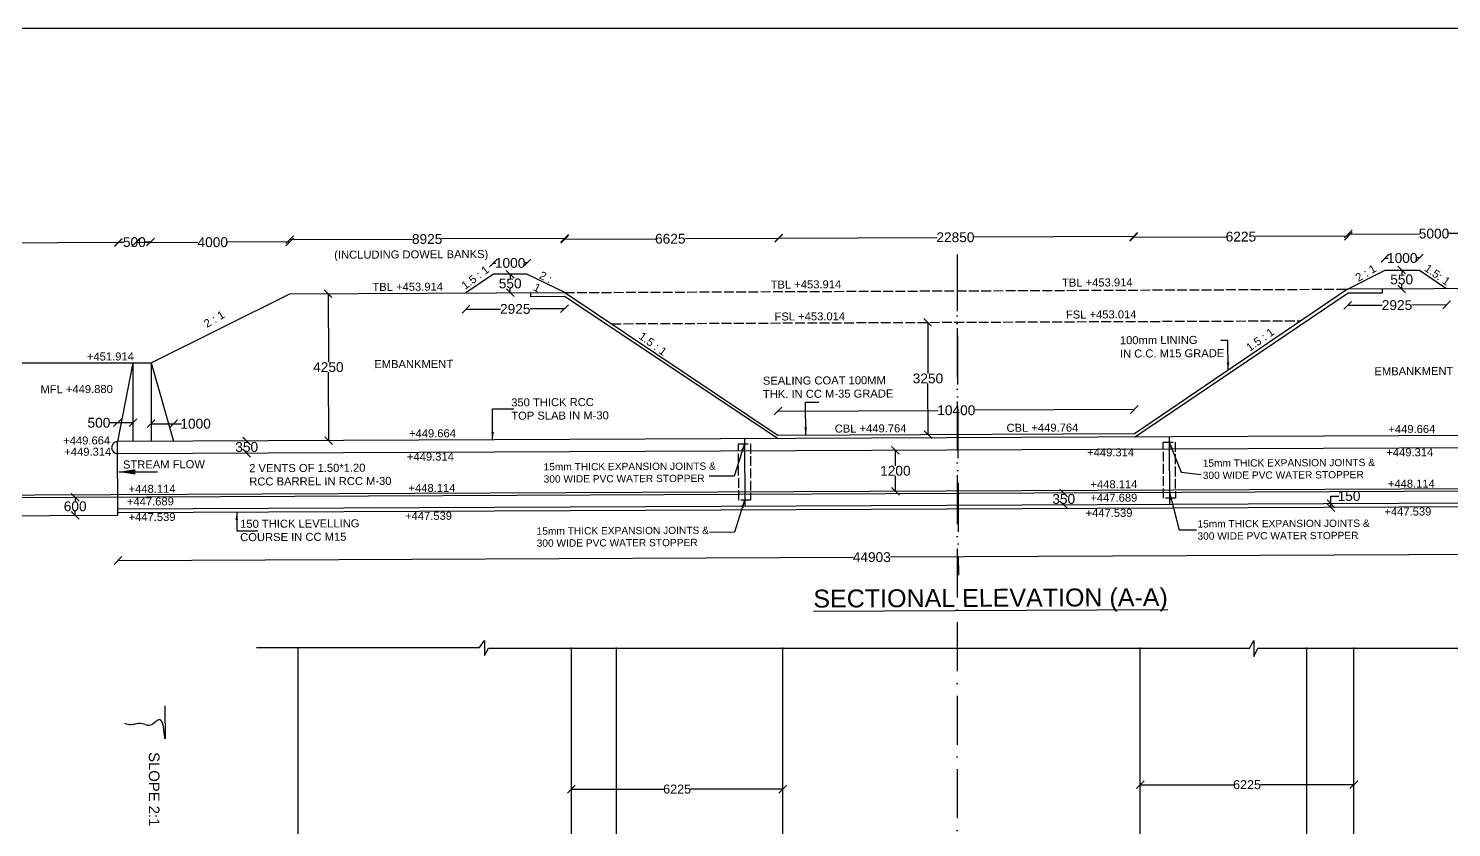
# Model space of a CAD drawing. Header units: millimetres. Extents: x 5124 to 6568637, y 2311 to 91879094.
# Drawn here: x 3712327 to 3729757, y 45946459 to 45956239 of the extents above; entities that cross this region are included whole.
import ezdxf

# ---------------------------------------------------------------- set-up
doc = ezdxf.new("R2010")
doc.units = ezdxf.units.MM
doc.header["$MEASUREMENT"] = 0
doc.linetypes.add('ACAD_ISO02W100', pattern=[15, 12, -3])
doc.linetypes.add('ACAD_ISO10W100', pattern=[18, 12, -3, 0, -3])
for name, color, linetype in [('DIMENSION', 7, 'Continuous'), ('DRAWING', 7, 'Continuous'), ('TEXT', 7, 'Continuous')]:
    doc.layers.add(name, color=color, linetype=linetype)
doc.styles.get("Standard").update_dxf_attribs({"font": 'arial.ttf', "height": 110})
doc.dimstyles.get("Standard").update_dxf_attribs({"dimtxt": 200, "dimasz": 110, "dimexe": 0.18, "dimexo": 0.0625, "dimgap": 0.09, "dimtad": 0, "dimtih": 1, "dimtoh": 1, "dimdec": 0, "dimzin": 0, "dimdsep": 46, "dimtxsty": 'Standard', "dimblk": 'OBLIQUE', "dimcen": 0.09, "dimse1": 1, "dimse2": 1, "dimadec": 0, "dimazin": 0, "dimtfac": 1, "dimtdec": 0, "dimtofl": 0, "dimtmove": 0, "dimatfit": 3, "dimfxl": 1, "dimtolj": 1, "dimtzin": 0, "dimarcsym": 0})

# ---------------------------------------------------------------- blocks, each defined once
blk = doc.blocks.new('_Oblique')
at = {"color": 0, "linetype": 'ByBlock', "lineweight": -2}
blk.add_line((-0.5, -0.5), (0.5, 0.5), dxfattribs=at)
blk = doc.blocks.new('*D82')
at = {"layer": 'Defpoints', "color": 0, "linetype": 'Continuous', "transparency": 16777216}
for p in [(3713426, 45953618), (3709231, 45953601), (3713433, 45952135)]:
    blk.add_point(p, dxfattribs=at)
at = {"layer": 'DIMENSION', "color": 0, "linetype": 'Continuous', "lineweight": -2, "transparency": 16777216}
for p, q in [((3713426, 45953618), (3711509, 45953609)), ((3709231, 45953599), (3711149, 45953608))]:
    blk.add_line(p, q, dxfattribs=at)
at = {"layer": 'DIMENSION', "color": 0, "linetype": 'Continuous', "lineweight": -2, "transparency": 16777216, "xscale": 95, "yscale": 95, "zscale": 95}
for p, rotation in [((3709231, 45953599), 180.2507638112558), ((3713426, 45953618), 0.2507638112557612)]:
    blk.add_blockref('_Oblique', p, dxfattribs=dict(at, rotation=rotation))
at = {"layer": 'DIMENSION', "color": 0, "linetype": 'Continuous', "transparency": 16777216, "insert": (3711329, 45953609), "char_height": 120, "attachment_point": 5}
blk.add_mtext('\\A1;9975', dxfattribs=at)
blk = doc.blocks.new('*D83')
at = {"layer": 'Defpoints', "color": 0, "linetype": 'Continuous', "transparency": 16777216}
for p in [(3713822, 45953625), (3713433, 45952135), (3713829, 45952148)]:
    blk.add_point(p, dxfattribs=at)
at = {"layer": 'DIMENSION', "color": 0, "linetype": 'Continuous', "lineweight": -2, "transparency": 16777216}
for p, q in [((3713426, 45953623), (3713492, 45953624)), ((3713822, 45953625), (3713757, 45953625))]:
    blk.add_line(p, q, dxfattribs=at)
at = {"layer": 'DIMENSION', "color": 0, "linetype": 'Continuous', "lineweight": -2, "transparency": 16777216, "xscale": 95, "yscale": 95, "zscale": 95}
for p, rotation in [((3713426, 45953623), 180.2507638112558), ((3713822, 45953625), 0.2507638112557612)]:
    blk.add_blockref('_Oblique', p, dxfattribs=dict(at, rotation=rotation))
at = {"layer": 'DIMENSION', "color": 0, "linetype": 'Continuous', "transparency": 16777216, "insert": (3713624, 45953624), "char_height": 120, "attachment_point": 5}
blk.add_mtext('\\A1;500', dxfattribs=at)
blk = doc.blocks.new('*D91')
at = {"layer": 'Defpoints', "color": 0, "linetype": 'Continuous', "transparency": 16777216}
for p in [(3713642, 45953624), (3715527, 45953627), (3715530, 45952992)]:
    blk.add_point(p, dxfattribs=at)
at = {"layer": 'DIMENSION', "color": 0, "linetype": 'Continuous', "lineweight": -2, "transparency": 16777216}
for p, q in [((3713642, 45953619), (3714403, 45953622)), ((3715527, 45953627), (3714766, 45953624))]:
    blk.add_line(p, q, dxfattribs=at)
at = {"layer": 'DIMENSION', "color": 0, "linetype": 'Continuous', "lineweight": -2, "transparency": 16777216, "xscale": 95, "yscale": 95, "zscale": 95}
for p, rotation in [((3713642, 45953619), 180.2507638112558), ((3715527, 45953627), 0.2507638112557612)]:
    blk.add_blockref('_Oblique', p, dxfattribs=dict(at, rotation=rotation))
at = {"layer": 'DIMENSION', "color": 0, "linetype": 'Continuous', "transparency": 16777216, "insert": (3714584, 45953623), "char_height": 120, "attachment_point": 5}
blk.add_mtext('\\A1;4000', dxfattribs=at)
blk = doc.blocks.new('*D92')
at = {"layer": 'Defpoints', "color": 0, "linetype": 'Continuous', "transparency": 16777216}
for p in [(3715527, 45953627), (3718893, 45953670), (3718896, 45953007)]:
    blk.add_point(p, dxfattribs=at)
at = {"layer": 'DIMENSION', "color": 0, "linetype": 'Continuous', "lineweight": -2, "transparency": 16777216}
for p, q in [((3715527, 45953655), (3717030, 45953662)), ((3718893, 45953670), (3717390, 45953663))]:
    blk.add_line(p, q, dxfattribs=at)
at = {"layer": 'DIMENSION', "color": 0, "linetype": 'Continuous', "lineweight": -2, "transparency": 16777216, "xscale": 95, "yscale": 95, "zscale": 95}
for p, rotation in [((3715527, 45953655), 180.2507638112558), ((3718893, 45953670), 0.2507638112557612)]:
    blk.add_blockref('_Oblique', p, dxfattribs=dict(at, rotation=rotation))
at = {"layer": 'DIMENSION', "color": 0, "linetype": 'Continuous', "transparency": 16777216, "insert": (3717210, 45953662), "char_height": 120, "attachment_point": 5}
blk.add_mtext('\\A1;8925', dxfattribs=at)
blk = doc.blocks.new('*D93')
at = {"layer": 'Defpoints', "color": 0, "linetype": 'Continuous', "transparency": 16777216}
for p in [(3718432, 45953370), (3718021, 45953230), (3718433, 45953232)]:
    blk.add_point(p, dxfattribs=at)
at = {"layer": 'DIMENSION', "color": 0, "linetype": 'Continuous', "lineweight": -2, "transparency": 16777216}
for p, q in [((3718021, 45953368), (3718053, 45953368)), ((3718432, 45953370), (3718400, 45953370))]:
    blk.add_line(p, q, dxfattribs=at)
at = {"layer": 'DIMENSION', "color": 0, "linetype": 'Continuous', "lineweight": -2, "transparency": 16777216, "xscale": 95, "yscale": 95, "zscale": 95}
for p, rotation in [((3718021, 45953368), 180.2507638112558), ((3718432, 45953370), 0.2507638112557612)]:
    blk.add_blockref('_Oblique', p, dxfattribs=dict(at, rotation=rotation))
at = {"layer": 'DIMENSION', "color": 0, "linetype": 'Continuous', "transparency": 16777216, "insert": (3718226, 45953369), "char_height": 120, "attachment_point": 5}
blk.add_mtext('\\A1;1000', dxfattribs=at)
blk = doc.blocks.new('*D94')
at = {"layer": 'Defpoints', "color": 0, "linetype": 'Continuous', "transparency": 16777216}
for p in [(3717685, 45953002), (3718891, 45952957), (3718892, 45952809)]:
    blk.add_point(p, dxfattribs=at)
at = {"layer": 'DIMENSION', "color": 0, "linetype": 'Continuous', "lineweight": -2, "transparency": 16777216}
for p, q in [((3717686, 45952804), (3718108, 45952805)), ((3718892, 45952809), (3718470, 45952807))]:
    blk.add_line(p, q, dxfattribs=at)
at = {"layer": 'DIMENSION', "color": 0, "linetype": 'Continuous', "lineweight": -2, "transparency": 16777216, "xscale": 95, "yscale": 95, "zscale": 95}
for p, rotation in [((3717686, 45952804), 180.2507638112558), ((3718892, 45952809), 0.2507638112557612)]:
    blk.add_blockref('_Oblique', p, dxfattribs=dict(at, rotation=rotation))
at = {"layer": 'DIMENSION', "color": 0, "linetype": 'Continuous', "transparency": 16777216, "insert": (3718289, 45952806), "char_height": 120, "attachment_point": 5}
blk.add_mtext('\\A1;2925', dxfattribs=at)
blk = doc.blocks.new('*D95')
at = {"layer": 'Defpoints', "color": 0, "linetype": 'Continuous', "transparency": 16777216}
for p in [(3718227, 45953231), (3718228, 45953004), (3718228, 45953004)]:
    blk.add_point(p, dxfattribs=at)
at = {"layer": 'DIMENSION', "color": 0, "linetype": 'Continuous', "lineweight": -2, "transparency": 16777216}
for p, q in [((3718227, 45953231), (3718227, 45953179)), ((3718228, 45953004), (3718228, 45953056))]:
    blk.add_line(p, q, dxfattribs=at)
at = {"layer": 'DIMENSION', "color": 0, "linetype": 'Continuous', "lineweight": -2, "transparency": 16777216, "xscale": 95, "yscale": 95, "zscale": 95}
for p, rotation in [((3718227, 45953231), 90.25076378503837), ((3718228, 45953004), 270.2507637850384)]:
    blk.add_blockref('_Oblique', p, dxfattribs=dict(at, rotation=rotation))
at = {"layer": 'DIMENSION', "color": 0, "linetype": 'Continuous', "transparency": 16777216, "insert": (3718227, 45953118), "char_height": 120, "attachment_point": 5}
blk.add_mtext('\\A1;550', dxfattribs=at)
blk = doc.blocks.new('*D96')
at = {"layer": 'Defpoints', "color": 0, "linetype": 'Continuous', "transparency": 16777216}
for p in [(3716016, 45952994), (3716004, 45951195), (3716023, 45951195)]:
    blk.add_point(p, dxfattribs=at)
at = {"layer": 'DIMENSION', "color": 0, "linetype": 'Continuous', "lineweight": -2, "transparency": 16777216}
for p, q in [((3715996, 45952994), (3716000, 45952156)), ((3716004, 45951195), (3716001, 45952033))]:
    blk.add_line(p, q, dxfattribs=at)
at = {"layer": 'DIMENSION', "color": 0, "linetype": 'Continuous', "lineweight": -2, "transparency": 16777216, "xscale": 95, "yscale": 95, "zscale": 95}
for p, rotation in [((3715996, 45952994), 90.25076378503837), ((3716004, 45951195), 270.2507637850384)]:
    blk.add_blockref('_Oblique', p, dxfattribs=dict(at, rotation=rotation))
at = {"layer": 'DIMENSION', "color": 0, "linetype": 'Continuous', "transparency": 16777216, "insert": (3716000, 45952094), "char_height": 120, "attachment_point": 5}
blk.add_mtext('\\A1;4250', dxfattribs=at)
blk = doc.blocks.new('*D84')
at = {"layer": 'Defpoints', "color": 0, "linetype": 'Continuous', "transparency": 16777216}
for p in [(3715000, 45951190), (3715000, 45951190), (3715000, 45951041)]:
    blk.add_point(p, dxfattribs=at)
at = {"layer": 'DIMENSION', "color": 0, "linetype": 'Continuous', "lineweight": -2, "transparency": 16777216}
for p, q in [((3715000, 45951190), (3715000, 45951177)), ((3715000, 45951041), (3715000, 45951054))]:
    blk.add_line(p, q, dxfattribs=at)
at = {"layer": 'DIMENSION', "color": 0, "linetype": 'Continuous', "lineweight": -2, "transparency": 16777216, "xscale": 95, "yscale": 95, "zscale": 95}
for p, rotation in [((3715000, 45951190), 90.25076378503837), ((3715000, 45951041), 270.2507637850384)]:
    blk.add_blockref('_Oblique', p, dxfattribs=dict(at, rotation=rotation))
at = {"layer": 'DIMENSION', "color": 0, "linetype": 'Continuous', "transparency": 16777216, "insert": (3715000, 45951116), "char_height": 120, "attachment_point": 5}
blk.add_mtext('\\A1;350', dxfattribs=at)
blk = doc.blocks.new('*D97')
at = {"layer": 'Defpoints', "color": 0, "linetype": 'Continuous', "transparency": 16777216}
for p in [(3712899, 45950500), (3712899, 45950500), (3712899, 45950281)]:
    blk.add_point(p, dxfattribs=at)
at = {"layer": 'DIMENSION', "color": 0, "linetype": 'Continuous', "lineweight": -2, "transparency": 16777216}
for p, q in [((3712899, 45950500), (3712899, 45950452)), ((3712899, 45950281), (3712899, 45950329))]:
    blk.add_line(p, q, dxfattribs=at)
at = {"layer": 'DIMENSION', "color": 0, "linetype": 'Continuous', "lineweight": -2, "transparency": 16777216, "xscale": 95, "yscale": 95, "zscale": 95}
for p, rotation in [((3712899, 45950500), 90.25076378503837), ((3712899, 45950281), 270.2507637850384)]:
    blk.add_blockref('_Oblique', p, dxfattribs=dict(at, rotation=rotation))
at = {"layer": 'DIMENSION', "color": 0, "linetype": 'Continuous', "transparency": 16777216, "insert": (3712899, 45950390), "char_height": 120, "attachment_point": 5}
blk.add_mtext('\\A1;600', dxfattribs=at)
blk = doc.blocks.new('*D85')
at = {"layer": 'Defpoints', "color": 0, "linetype": 'Continuous', "transparency": 16777216}
for p in [(3718893, 45953670), (3721517, 45953670), (3721517, 45953665)]:
    blk.add_point(p, dxfattribs=at)
at = {"layer": 'DIMENSION', "color": 0, "linetype": 'Continuous', "lineweight": -2, "transparency": 16777216}
for p, q in [((3718893, 45953659), (3720008, 45953664)), ((3721517, 45953670), (3720368, 45953665))]:
    blk.add_line(p, q, dxfattribs=at)
at = {"layer": 'DIMENSION', "color": 0, "linetype": 'Continuous', "lineweight": -2, "transparency": 16777216, "xscale": 95, "yscale": 95, "zscale": 95}
for p, rotation in [((3718893, 45953659), 180.2507638112558), ((3721517, 45953670), 0.2507638112557612)]:
    blk.add_blockref('_Oblique', p, dxfattribs=dict(at, rotation=rotation))
at = {"layer": 'DIMENSION', "color": 0, "linetype": 'Continuous', "transparency": 16777216, "insert": (3720188, 45953665), "char_height": 120, "attachment_point": 5}
blk.add_mtext('\\A1;6625', dxfattribs=at)
blk = doc.blocks.new('*D86')
at = {"layer": 'Defpoints', "color": 0, "linetype": 'Continuous', "transparency": 16777216}
for p in [(3721517, 45953685), (3725862, 45953693), (3725862, 45953690)]:
    blk.add_point(p, dxfattribs=at)
at = {"layer": 'DIMENSION', "color": 0, "linetype": 'Continuous', "lineweight": -2, "transparency": 16777216}
for p, q in [((3721517, 45953674), (3723453, 45953682)), ((3725862, 45953693), (3723906, 45953684))]:
    blk.add_line(p, q, dxfattribs=at)
at = {"layer": 'DIMENSION', "color": 0, "linetype": 'Continuous', "lineweight": -2, "transparency": 16777216, "xscale": 95, "yscale": 95, "zscale": 95}
for p, rotation in [((3721517, 45953674), 180.2507638112558), ((3725862, 45953693), 0.2507638112557612)]:
    blk.add_blockref('_Oblique', p, dxfattribs=dict(at, rotation=rotation))
at = {"layer": 'DIMENSION', "color": 0, "linetype": 'Continuous', "transparency": 16777216, "insert": (3723680, 45953683), "char_height": 120, "attachment_point": 5}
blk.add_mtext('\\A1;22850', dxfattribs=at)
blk = doc.blocks.new('*D99')
at = {"layer": 'Defpoints', "color": 0, "linetype": 'Continuous', "transparency": 16777216}
for p in [(3723271, 45952642), (3723277, 45951267), (3723347, 45951267)]:
    blk.add_point(p, dxfattribs=at)
at = {"layer": 'DIMENSION', "color": 0, "linetype": 'Continuous', "lineweight": -2, "transparency": 16777216}
for p, q in [((3723341, 45952642), (3723344, 45952016)), ((3723347, 45951267), (3723344, 45951893))]:
    blk.add_line(p, q, dxfattribs=at)
at = {"layer": 'DIMENSION', "color": 0, "linetype": 'Continuous', "lineweight": -2, "transparency": 16777216, "xscale": 95, "yscale": 95, "zscale": 95}
for p, rotation in [((3723341, 45952642), 90.25076378503837), ((3723347, 45951267), 270.2507637850384)]:
    blk.add_blockref('_Oblique', p, dxfattribs=dict(at, rotation=rotation))
at = {"layer": 'DIMENSION', "color": 0, "linetype": 'Continuous', "transparency": 16777216, "insert": (3723344, 45951955), "char_height": 120, "attachment_point": 5}
blk.add_mtext('\\A1;3250', dxfattribs=at)
blk = doc.blocks.new('*D100')
at = {"layer": 'Defpoints', "color": 0, "linetype": 'Continuous', "transparency": 16777216}
for p in [(3725873, 45951576), (3721509, 45951259), (3725875, 45951278)]:
    blk.add_point(p, dxfattribs=at)
at = {"layer": 'DIMENSION', "color": 0, "linetype": 'Continuous', "lineweight": -2, "transparency": 16777216}
for p, q in [((3721508, 45951557), (3723471, 45951565)), ((3725873, 45951576), (3723911, 45951567))]:
    blk.add_line(p, q, dxfattribs=at)
at = {"layer": 'DIMENSION', "color": 0, "linetype": 'Continuous', "lineweight": -2, "transparency": 16777216, "xscale": 95, "yscale": 95, "zscale": 95}
for p, rotation in [((3721508, 45951557), 180.2507638112558), ((3725873, 45951576), 0.2507638112557612)]:
    blk.add_blockref('_Oblique', p, dxfattribs=dict(at, rotation=rotation))
at = {"layer": 'DIMENSION', "color": 0, "linetype": 'Continuous', "transparency": 16777216, "insert": (3723691, 45951566), "char_height": 120, "attachment_point": 5}
blk.add_mtext('\\A1;10400', dxfattribs=at)
blk = doc.blocks.new('*D101')
at = {"layer": 'Defpoints', "color": 0, "linetype": 'Continuous', "transparency": 16777216}
for p in [(3722944, 45951076), (3722946, 45950574), (3722946, 45950574)]:
    blk.add_point(p, dxfattribs=at)
at = {"layer": 'DIMENSION', "color": 0, "linetype": 'Continuous', "lineweight": -2, "transparency": 16777216}
for p, q in [((3722944, 45951076), (3722944, 45950886)), ((3722946, 45950574), (3722945, 45950764))]:
    blk.add_line(p, q, dxfattribs=at)
at = {"layer": 'DIMENSION', "color": 0, "linetype": 'Continuous', "lineweight": -2, "transparency": 16777216, "xscale": 95, "yscale": 95, "zscale": 95}
for p, rotation in [((3722944, 45951076), 90.25076378503837), ((3722946, 45950574), 270.2507637850384)]:
    blk.add_blockref('_Oblique', p, dxfattribs=dict(at, rotation=rotation))
at = {"layer": 'DIMENSION', "color": 0, "linetype": 'Continuous', "transparency": 16777216, "insert": (3722945, 45950825), "char_height": 120, "attachment_point": 5}
blk.add_mtext('\\A1;1200', dxfattribs=at)
blk = doc.blocks.new('*D102')
at = {"layer": 'Defpoints', "color": 0, "linetype": 'Continuous', "transparency": 16777216}
for p in [(3725007, 45950553), (3725007, 45950553), (3725008, 45950406)]:
    blk.add_point(p, dxfattribs=at)
at = {"layer": 'DIMENSION', "color": 0, "linetype": 'Continuous', "lineweight": -2, "transparency": 16777216}
for p, q in [((3725007, 45950553), (3725007, 45950541)), ((3725008, 45950406), (3725008, 45950418))]:
    blk.add_line(p, q, dxfattribs=at)
at = {"layer": 'DIMENSION', "color": 0, "linetype": 'Continuous', "lineweight": -2, "transparency": 16777216, "xscale": 95, "yscale": 95, "zscale": 95}
for p, rotation in [((3725007, 45950553), 90.25076378503837), ((3725008, 45950406), 270.2507637850384)]:
    blk.add_blockref('_Oblique', p, dxfattribs=dict(at, rotation=rotation))
at = {"layer": 'DIMENSION', "color": 0, "linetype": 'Continuous', "transparency": 16777216, "insert": (3725007, 45950480), "char_height": 120, "attachment_point": 5}
blk.add_mtext('\\A1;350', dxfattribs=at)
blk = doc.blocks.new('*D103')
at = {"layer": 'Defpoints', "color": 0, "linetype": 'Continuous', "transparency": 16777216}
for p in [(3731885, 45950331), (3713421, 45950284), (3731888, 45949808)]:
    blk.add_point(p, dxfattribs=at)
at = {"layer": 'DIMENSION', "color": 0, "linetype": 'Continuous', "lineweight": -2, "transparency": 16777216}
for p, q in [((3731888, 45949808), (3722884, 45949769)), ((3713424, 45949727), (3722427, 45949767))]:
    blk.add_line(p, q, dxfattribs=at)
at = {"layer": 'DIMENSION', "color": 0, "linetype": 'Continuous', "lineweight": -2, "transparency": 16777216, "xscale": 95, "yscale": 95, "zscale": 95}
for p, rotation in [((3713424, 45949727), 180.2507638112558), ((3731888, 45949808), 0.2507638112557612)]:
    blk.add_blockref('_Oblique', p, dxfattribs=dict(at, rotation=rotation))
at = {"layer": 'DIMENSION', "color": 0, "linetype": 'Continuous', "transparency": 16777216, "insert": (3722656, 45949768), "char_height": 120, "attachment_point": 5}
blk.add_mtext('\\A1;44903', dxfattribs=at)
blk = doc.blocks.new('*D87')
at = {"layer": 'Defpoints', "color": 0, "linetype": 'Continuous', "transparency": 16777216}
for p in [(3725862, 45953690), (3728491, 45953697), (3728491, 45953697)]:
    blk.add_point(p, dxfattribs=at)
at = {"layer": 'DIMENSION', "color": 0, "linetype": 'Continuous', "lineweight": -2, "transparency": 16777216}
for p, q in [((3725862, 45953685), (3726997, 45953690)), ((3728491, 45953697), (3727357, 45953692))]:
    blk.add_line(p, q, dxfattribs=at)
at = {"layer": 'DIMENSION', "color": 0, "linetype": 'Continuous', "lineweight": -2, "transparency": 16777216, "xscale": 95, "yscale": 95, "zscale": 95}
for p, rotation in [((3725862, 45953685), 180.2507638112558), ((3728491, 45953697), 0.2507638112557612)]:
    blk.add_blockref('_Oblique', p, dxfattribs=dict(at, rotation=rotation))
at = {"layer": 'DIMENSION', "color": 0, "linetype": 'Continuous', "transparency": 16777216, "insert": (3727177, 45953691), "char_height": 120, "attachment_point": 5}
blk.add_mtext('\\A1;6225', dxfattribs=at)
blk = doc.blocks.new('*D104')
at = {"layer": 'Defpoints', "color": 0, "linetype": 'Continuous', "transparency": 16777216}
for p in [(3728943, 45953281), (3729363, 45953430), (3729363, 45953283)]:
    blk.add_point(p, dxfattribs=at)
at = {"layer": 'DIMENSION', "color": 0, "linetype": 'Continuous', "lineweight": -2, "transparency": 16777216}
for p, q in [((3728943, 45953428), (3728979, 45953428)), ((3729363, 45953430), (3729326, 45953430))]:
    blk.add_line(p, q, dxfattribs=at)
at = {"layer": 'DIMENSION', "color": 0, "linetype": 'Continuous', "lineweight": -2, "transparency": 16777216, "xscale": 95, "yscale": 95, "zscale": 95}
for p, rotation in [((3728943, 45953428), 180.2507638112558), ((3729363, 45953430), 0.2507638112557612)]:
    blk.add_blockref('_Oblique', p, dxfattribs=dict(at, rotation=rotation))
at = {"layer": 'DIMENSION', "color": 0, "linetype": 'Continuous', "transparency": 16777216, "insert": (3729153, 45953429), "char_height": 120, "attachment_point": 5}
blk.add_mtext('\\A1;1000', dxfattribs=at)
blk = doc.blocks.new('*D105')
at = {"layer": 'Defpoints', "color": 0, "linetype": 'Continuous', "transparency": 16777216}
for p in [(3728482, 45953049), (3729695, 45953055), (3729696, 45952856)]:
    blk.add_point(p, dxfattribs=at)
at = {"layer": 'DIMENSION', "color": 0, "linetype": 'Continuous', "lineweight": -2, "transparency": 16777216}
for p, q in [((3728483, 45952851), (3728908, 45952852)), ((3729696, 45952856), (3729270, 45952854))]:
    blk.add_line(p, q, dxfattribs=at)
at = {"layer": 'DIMENSION', "color": 0, "linetype": 'Continuous', "lineweight": -2, "transparency": 16777216, "xscale": 95, "yscale": 95, "zscale": 95}
for p, rotation in [((3728483, 45952851), 180.2507638112558), ((3729696, 45952856), 0.2507638112557612)]:
    blk.add_blockref('_Oblique', p, dxfattribs=dict(at, rotation=rotation))
at = {"layer": 'DIMENSION', "color": 0, "linetype": 'Continuous', "transparency": 16777216, "insert": (3729089, 45952853), "char_height": 120, "attachment_point": 5}
blk.add_mtext('\\A1;2925', dxfattribs=at)
blk = doc.blocks.new('*D106')
at = {"layer": 'Defpoints', "color": 0, "linetype": 'Continuous', "transparency": 16777216}
for p in [(3729146, 45953282), (3729147, 45953052), (3729147, 45953052)]:
    blk.add_point(p, dxfattribs=at)
at = {"layer": 'DIMENSION', "color": 0, "linetype": 'Continuous', "lineweight": -2, "transparency": 16777216}
for p, q in [((3729146, 45953282), (3729146, 45953228)), ((3729147, 45953052), (3729146, 45953106))]:
    blk.add_line(p, q, dxfattribs=at)
at = {"layer": 'DIMENSION', "color": 0, "linetype": 'Continuous', "lineweight": -2, "transparency": 16777216, "xscale": 95, "yscale": 95, "zscale": 95}
for p, rotation in [((3729146, 45953282), 90.25076378503837), ((3729147, 45953052), 270.2507637850384)]:
    blk.add_blockref('_Oblique', p, dxfattribs=dict(at, rotation=rotation))
at = {"layer": 'DIMENSION', "color": 0, "linetype": 'Continuous', "transparency": 16777216, "insert": (3729146, 45953167), "char_height": 120, "attachment_point": 5}
blk.add_mtext('\\A1;550', dxfattribs=at)
blk = doc.blocks.new('*D119')
at = {"layer": 'Defpoints', "color": 0, "linetype": 'Continuous', "transparency": 16777216}
for p in [(3728491, 45953697), (3730594, 45953732), (3730597, 45953059)]:
    blk.add_point(p, dxfattribs=at)
at = {"layer": 'DIMENSION', "color": 0, "linetype": 'Continuous', "lineweight": -2, "transparency": 16777216}
for p, q in [((3728491, 45953723), (3729363, 45953727)), ((3730594, 45953732), (3729721, 45953729))]:
    blk.add_line(p, q, dxfattribs=at)
at = {"layer": 'DIMENSION', "color": 0, "linetype": 'Continuous', "lineweight": -2, "transparency": 16777216, "xscale": 95, "yscale": 95, "zscale": 95}
for p, rotation in [((3728491, 45953723), 180.2507638112558), ((3730594, 45953732), 0.2507638112557612)]:
    blk.add_blockref('_Oblique', p, dxfattribs=dict(at, rotation=rotation))
at = {"layer": 'DIMENSION', "color": 0, "linetype": 'Continuous', "transparency": 16777216, "insert": (3729542, 45953728), "char_height": 120, "attachment_point": 5}
blk.add_mtext('\\A1;5000', dxfattribs=at)
blk = doc.blocks.new('*D122')
at = {"layer": 'Defpoints', "color": 0, "linetype": 'Continuous', "transparency": 16777216}
for p in [(3713417, 45951413), (3713417, 45951182), (3713606, 45951185)]:
    blk.add_point(p, dxfattribs=at)
at = {"layer": 'DIMENSION', "color": 0, "linetype": 'Continuous', "lineweight": -2, "transparency": 16777216}
for p, q in [((3713417, 45951413), (3713322, 45951413)), ((3713606, 45951413), (3713417, 45951413))]:
    blk.add_line(p, q, dxfattribs=at)
at = {"layer": 'DIMENSION', "color": 0, "linetype": 'Continuous', "lineweight": -2, "transparency": 16777216, "xscale": 95, "yscale": 95, "zscale": 95, "rotation": 180}
blk.add_blockref('_Oblique', (3713417, 45951413), dxfattribs=at)
at = {"layer": 'DIMENSION', "color": 0, "linetype": 'Continuous', "lineweight": -2, "transparency": 16777216, "xscale": 95, "yscale": 95, "zscale": 95}
blk.add_blockref('_Oblique', (3713606, 45951413), dxfattribs=at)
at = {"layer": 'DIMENSION', "color": 0, "linetype": 'Continuous', "transparency": 16777216, "insert": (3713190, 45951413), "char_height": 120, "attachment_point": 5}
blk.add_mtext('\\A1;500', dxfattribs=at)
blk = doc.blocks.new('*D123')
at = {"layer": 'Defpoints', "color": 0, "linetype": 'Continuous', "transparency": 16777216}
for p in [(3714105, 45951401), (3713829, 45951185), (3714105, 45951186)]:
    blk.add_point(p, dxfattribs=at)
at = {"layer": 'DIMENSION', "color": 0, "linetype": 'Continuous', "lineweight": -2, "transparency": 16777216}
for p, q in [((3713829, 45951401), (3714105, 45951401)), ((3714105, 45951401), (3714200, 45951401))]:
    blk.add_line(p, q, dxfattribs=at)
at = {"layer": 'DIMENSION', "color": 0, "linetype": 'Continuous', "lineweight": -2, "transparency": 16777216, "xscale": 95, "yscale": 95, "zscale": 95, "rotation": 180}
blk.add_blockref('_Oblique', (3713829, 45951401), dxfattribs=at)
at = {"layer": 'DIMENSION', "color": 0, "linetype": 'Continuous', "lineweight": -2, "transparency": 16777216, "xscale": 95, "yscale": 95, "zscale": 95}
blk.add_blockref('_Oblique', (3714105, 45951401), dxfattribs=at)
at = {"layer": 'DIMENSION', "color": 0, "linetype": 'Continuous', "transparency": 16777216, "insert": (3714374, 45951401), "char_height": 120, "attachment_point": 5}
blk.add_mtext('\\A1;1000', dxfattribs=at)
blk = doc.blocks.new('*D124')
at = {"layer": 'Defpoints', "color": 0, "linetype": 'Continuous', "transparency": 16777216}
for p in [(3728280, 45950421), (3728315, 45950421), (3728315, 45950375)]:
    blk.add_point(p, dxfattribs=at)
at = {"layer": 'DIMENSION', "color": 0, "linetype": 'Continuous', "lineweight": -2, "transparency": 16777216}
for p, q in [((3728280, 45950421), (3728280, 45950516)), ((3728280, 45950516), (3728375, 45950516)), ((3728280, 45950375), (3728280, 45950421))]:
    blk.add_line(p, q, dxfattribs=at)
at = {"layer": 'DIMENSION', "color": 0, "linetype": 'Continuous', "lineweight": -2, "transparency": 16777216, "xscale": 95, "yscale": 95, "zscale": 95}
for p, rotation in [((3728280, 45950421), 90), ((3728280, 45950375), 270)]:
    blk.add_blockref('_Oblique', p, dxfattribs=dict(at, rotation=rotation))
at = {"layer": 'DIMENSION', "color": 0, "linetype": 'Continuous', "transparency": 16777216, "insert": (3728501, 45950516), "char_height": 120, "attachment_point": 5}
blk.add_mtext('\\A1;150', dxfattribs=at)
blk = doc.blocks.new('*D207')
at = {"layer": 'Defpoints', "color": 0, "linetype": 'Continuous', "transparency": 16777216}
for p in [(3718977, 45946922), (3721567, 45946929), (3721567, 45946922)]:
    blk.add_point(p, dxfattribs=at)
at = {"layer": 'DIMENSION', "color": 0, "linetype": 'Continuous', "lineweight": -2, "transparency": 16777216}
for p, q in [((3718977, 45946929), (3720107, 45946929)), ((3721567, 45946929), (3720437, 45946929))]:
    blk.add_line(p, q, dxfattribs=at)
at = {"layer": 'DIMENSION', "color": 0, "linetype": 'Continuous', "lineweight": -2, "transparency": 16777216, "xscale": 95, "yscale": 95, "zscale": 95, "rotation": 180}
blk.add_blockref('_Oblique', (3718977, 45946929), dxfattribs=at)
at = {"layer": 'DIMENSION', "color": 0, "linetype": 'Continuous', "lineweight": -2, "transparency": 16777216, "xscale": 95, "yscale": 95, "zscale": 95}
blk.add_blockref('_Oblique', (3721567, 45946929), dxfattribs=at)
at = {"layer": 'DIMENSION', "color": 0, "linetype": 'Continuous', "transparency": 16777216, "insert": (3720272, 45946929), "char_height": 110, "attachment_point": 5}
blk.add_mtext('\\A1;6225', dxfattribs=at)
blk = doc.blocks.new('*D210')
at = {"layer": 'Defpoints', "color": 0, "linetype": 'Continuous', "transparency": 16777216}
for p in [(3725944, 45946983), (3728560, 45946983), (3728560, 45946983)]:
    blk.add_point(p, dxfattribs=at)
at = {"layer": 'DIMENSION', "color": 0, "linetype": 'Continuous', "lineweight": -2, "transparency": 16777216}
for p, q in [((3725944, 45946983), (3727087, 45946983)), ((3728560, 45946983), (3727417, 45946983))]:
    blk.add_line(p, q, dxfattribs=at)
at = {"layer": 'DIMENSION', "color": 0, "linetype": 'Continuous', "lineweight": -2, "transparency": 16777216, "xscale": 95, "yscale": 95, "zscale": 95, "rotation": 180}
blk.add_blockref('_Oblique', (3725944, 45946983), dxfattribs=at)
at = {"layer": 'DIMENSION', "color": 0, "linetype": 'Continuous', "lineweight": -2, "transparency": 16777216, "xscale": 95, "yscale": 95, "zscale": 95}
blk.add_blockref('_Oblique', (3728560, 45946983), dxfattribs=at)
at = {"layer": 'DIMENSION', "color": 0, "linetype": 'Continuous', "transparency": 16777216, "insert": (3727252, 45946983), "char_height": 110, "attachment_point": 5}
blk.add_mtext('\\A1;6225', dxfattribs=at)

msp = doc.modelspace()

# ---------------------------------------------------------------- linework, layer by layer
at = {"layer": 'DIMENSION', "linetype": 'Continuous'}
for points in [[(3715118.1, 45948662.2), (3717852.4, 45948662.2), (3717912.3, 45948748.8), (3717912.3, 45948564.2), (3717962.3, 45948652.4), (3727281.6, 45948652.4), (3727334.9, 45948749.6), (3727334.9, 45948554), (3727383.6, 45948652.3), (3731926.5, 45948652.3)], [(3715631.4, 45941069.6), (3715631.4, 45948661.5)], [(3718977.5, 45941069.6), (3718977.5, 45948661.5)], [(3719530.9, 45941069.6), (3719530.9, 45948661.5)], [(3721567.4, 45941069.6), (3721567.4, 45948661.5)], [(3725943.6, 45941069.6), (3725943.6, 45948661.5)], [(3727982.8, 45941069.6), (3727982.8, 45948661.5)], [(3728560.1, 45941069.6), (3728560.1, 45948661.5)]]:
    msp.add_lwpolyline(points, dxfattribs=at)
at = {"layer": 'DRAWING', "linetype": 'Continuous'}
msp.add_lwpolyline([(3749514, 45956239.3), (3702628.7, 45956239.3), (3702628.7, 45930924.2), (3749514, 45930924.2)], close=True, dxfattribs=at)
at = {"layer": 'DRAWING', "linetype": 'ACAD_ISO10W100', "ltscale": 50}
for points in [[(3723701.7, 45953473.2), (3723701.7, 45939954.4)], [(3723700.2, 45953380.2), (3723716.9, 45949549.2)]]:
    msp.add_lwpolyline(points, dxfattribs=at)
at = {"layer": 'DRAWING', "linetype": 'Continuous'}
for points in [[(3728481.8, 45953049.5), (3728943.4, 45953281), (3729348, 45953282.8), (3729363.1, 45953282.8), (3729694.8, 45953054.8)], [(3718896.2, 45953007.1), (3718432.6, 45953231.9), (3718021.3, 45953230.1), (3717685.4, 45953001.8)], [(3713828.5, 45952148.1), (3715529.5, 45952992.4), (3718896.2, 45953007.1), (3721509.4, 45951259.2)], [(3721509.6, 45951218.6), (3718891, 45952957.2), (3718479.3, 45952955.4), (3718479.1, 45953005.3)], [(3731238.5, 45952722.9), (3730596.7, 45953058.7), (3728481.8, 45953049.5), (3725874.6, 45951278.3)], [(3725874.8, 45951237.7), (3728491.8, 45953001.8), (3728912.9, 45953003.7), (3728912.7, 45953051.4)], [(3707138.7, 45952148.1), (3713828.5, 45952148.1)], [(3713605.8, 45952148.1), (3713417.4, 45951182.4)], [(3713605.8, 45952148.1), (3713605.8, 45951208.8)], [(3713828.5, 45952148.1), (3714105.3, 45951186.2)], [(3713828.5, 45952148.1), (3713828.5, 45951208.8)], [(3731881.2, 45951264), (3713417.4, 45951183.2)], [(3713421.3, 45950283), (3713417.4, 45951182.4)], [(3713605.8, 45951208.8), (3713605.9, 45951185)], [(3713828.5, 45951208.8), (3713828.6, 45951185)], [(3721095.6, 45951216.8), (3721099.2, 45950389.3)], [(3725874.6, 45951278.3), (3721509.4, 45951259.2)], [(3726298.2, 45951239.6), (3726301.9, 45950412.1)], [(3731881.9, 45951114.8), (3713418, 45951033.9)], [(3734713.4, 45950625.8), (3703109.8, 45950487.5)], [(3731883.3, 45950582.7), (3709245.1, 45950483.6)], [(3731884.9, 45950436.5), (3713421, 45950355.7)], [(3731885.1, 45950391.1), (3713421.2, 45950310.3)], [(3709246.1, 45950263), (3713421.3, 45950284)]]:
    msp.add_lwpolyline(points, dxfattribs=at)
at = {"layer": 'DRAWING', "linetype": 'ACAD_ISO02W100', "ltscale": 10}
for points in [[(3718896.2, 45953007.1), (3728481.2, 45953049)], [(3719466.9, 45952625.4), (3727911.9, 45952662.3)]]:
    msp.add_lwpolyline(points, dxfattribs=at)
for points in [[(3726226.3, 45951176.5), (3726371.2, 45951177.1), (3726374.2, 45950489.9), (3726229.3, 45950489.3)], [(3721023.7, 45951153.7), (3721168.5, 45951154.3), (3721171.5, 45950467.2), (3721026.7, 45950466.5)]]:
    msp.add_lwpolyline(points, close=True, dxfattribs=at)
at = {"layer": 'DRAWING', "linetype": 'Continuous'}
msp.add_arc((3713419.9, 45951108.6), 74.7, 91.94159, 268.55994, dxfattribs=at)
msp.add_spline([(3713995.6, 45947949.9), (3713995.6, 45947563.1), (3713932.7, 45947781.6), (3713804.5, 45947706.3), (3713721.5, 45947728.9), (3713620.9, 45947721.3), (3713588.2, 45947716.3), (3713507.8, 45947731.4)], degree=3, dxfattribs=at)

# ---------------------------------------------------------------- texts
at = {"layer": 'TEXT', "linetype": 'Continuous'}
msp.add_text('STREAM FLOW', height=98.037, rotation=0.25076, dxfattribs=at).set_placement((3713484.7, 45950853.2))
at = {"layer": 'TEXT'}
for s, height, rotation, p in [('%%USECTIONAL ELEVATION (A-A)', 219.326, 0.25076, (3721941, 45949151.2)), ('SLOPE 2:1', 130, 270, (3713801.9, 45947381.7))]:
    msp.add_text(s, height=height, rotation=rotation, dxfattribs=at).set_placement(p)
at = {"layer": 'TEXT', "linetype": 'Continuous', "attachment_point": 1}
for s, insert, char_height, width, rotation in [('(INCLUDING DOWEL BANKS)', (3716071.1, 45953519.3), 98.037, 2314.973, 0.25076), ('1.5 : 1', (3717616.1, 45953116.5), 98.04, 569.807, 36.79185), ('2 : 1', (3718616.9, 45953273.2), 98.04, 242.327, 333.69087), ('2 : 1', (3728566.5, 45953221.5), 98.04, 569.807, 30.47783), ('1.5: 1', (3729470.3, 45953362.5), 98.04, 578.764, 325.38517), ('TBL +453.914', (3716539.3, 45953125.1), 98.037, 1036.16, 0.25076), ('TBL +453.914', (3721416.7, 45953153.6), 98.037, 1036.16, 0.25076), ('TBL +453.914', (3724985.5, 45953177.5), 98.037, 1036.16, 0.25076), ('2 : 1', (3714461.9, 45952657), 98.04, 569.807, 30.61089), ('FSL +453.014', (3721464.6, 45952762.4), 98.037, 1036.16, 0.25076), ('FSL +453.014', (3725033.5, 45952786.3), 98.037, 1036.16, 0.25076), ('1.5 : 1', (3727229.1, 45952360.7), 98.04, 562.106, 35.59289), ('1.5 : 1', (3719849.9, 45952530.7), 98.04, 562.106, 324.15862), ('100mm LINING \\PIN C.C. M15 GRADE', (3725694.1, 45952472.5), 98.037, 1272.114, 0.25076), ('+451.914', (3713042.7, 45952272.6), 98.04, 569.807, 0.25076), ('EMBANKMENT', (3716562.1, 45952179.5), 98.04, 1036.16, 0.25076), ('EMBANKMENT', (3728812.6, 45952092.4), 98.04, 1036.16, 0.25076), ('MFL +449.880', (3712473.5, 45951872), 98.037, 1022.953, 0.25076), ('SEALING COAT 100MM\\PTHK. IN CC M-35 GRADE', (3721321.5, 45951977.2), 98.037, 1591.636, 0.25076), ('350 THICK RCC \\PTOP SLAB IN M-30', (3718239.5, 45951711.4), 98.037, 1380.721, 0.25076), ('CBL +449.764', (3722201.3, 45951390.9), 98.037, 1042.463, 0.25076), ('CBL +449.764', (3724305.9, 45951400.1), 98.037, 1042.463, 0.25076), ('+449.664', (3728982.4, 45951384.1), 98.04, 569.807, 0.25076), ('+449.664', (3712752.3, 45951244.4), 98.04, 569.807, 0.25076), ('+449.664', (3716987.3, 45951331.6), 98.04, 569.807, 0.25076), ('+449.314', (3712765.5, 45951106.2), 98.04, 569.807, 0.25076), ('+449.314', (3716962.2, 45951046.8), 98.04, 569.807, 0.25076), ('+449.314', (3725293.2, 45951099.1), 98.04, 569.807, 0.25076), ('+449.314', (3728957.4, 45951099.3), 98.04, 569.807, 0.25076), ('2 VENTS OF 1.50*1.20\\PRCC BARREL IN RCC M-30', (3715030.2, 45950906.3), 98.037, 1780.785, 0.25076), ('15mm THICK EXPANSION JOINTS & 300 WIDE PVC WATER STOPPER ', (3718636, 45950918.5), 89.124, 2189.579, 0.25076), ('15mm THICK EXPANSION JOINTS & 300 WIDE PVC WATER STOPPER ', (3726709.1, 45950963.3), 89.124, 2189.579, 0.25076), ('+448.114', (3713553.1, 45950652.2), 98.04, 569.807, 0.25076), ('+448.114', (3716981.3, 45950663.2), 98.04, 569.807, 0.25076), ('+448.114', (3725334, 45950708.5), 98.04, 569.807, 0.25076), ('+448.114', (3728976.5, 45950715.7), 98.04, 569.807, 0.25076), ('+447.689', (3713532.4, 45950497.5), 98.04, 569.807, 0.25076), ('+447.689', (3725332.4, 45950543.4), 98.04, 569.807, 0.25076), ('+447.539', (3713552.9, 45950307.3), 98.04, 569.807, 0.25076), ('+447.539', (3716938.9, 45950321.6), 98.04, 569.807, 0.25076), ('+447.539', (3725273.6, 45950357.9), 98.04, 569.807, 0.25076), ('+447.539', (3728934.1, 45950374.1), 98.04, 569.807, 0.25076), ('150 THICK LEVELLING \\PCOURSE IN CC M15', (3714919.2, 45950225.2), 98.037, 1453.944, 0.25076), ('15mm THICK EXPANSION JOINTS & 300 WIDE PVC WATER STOPPER ', (3718550.9, 45950132.8), 89.124, 2189.579, 0.25076), ('15mm THICK EXPANSION JOINTS & 300 WIDE PVC WATER STOPPER ', (3726644.3, 45950219.9), 89.124, 2189.579, 0.25076)]:
    msp.add_mtext(s, dxfattribs=dict(at, insert=insert, char_height=char_height, width=width, rotation=rotation))

# ---------------------------------------------------------------- dimensions: what is measured, and where the dimension line sits
at = {"layer": 'DIMENSION', "linetype": 'Continuous'}
for base, p1, p2, angle, text, picture, middle in [((3730593.8, 45953732.4), (3728490.9, 45953696.7), (3730596.7, 45953058.7), 0.25076, '5000', '*D119', (3729542.3, 45953727.8)), ((3713426.1, 45953617.7), (3709231.5, 45953601.3), (3713432.6, 45952134.7), 0.25076, '9975', '*D82', (3711328.8, 45953608.6)), ((3713822.1, 45953625.1), (3713432.6, 45952134.7), (3713828.5, 45952148.1), 0.25076, '500', '*D83', (3713624.1, 45953624.2)), ((3715526.7, 45953626.9), (3713641.8, 45953624.3), (3715529.5, 45952992.4), 0.25076, '4000', '*D91', (3714584.3, 45953622.8)), ((3718893.3, 45953669.7), (3715526.7, 45953626.9), (3718896.2, 45953007.1), 0.25076, '8925', '*D92', (3717209.9, 45953662.4)), ((3728490.9, 45953696.7), (3725862.2, 45953690.1), (3728490.9, 45953696.7), 0.25076, '6225', '*D87', (3727176.6, 45953691)), ((3718432, 45953369.8), (3718021.3, 45953230.1), (3718432.6, 45953231.9), 0.25076, '1000', '*D93', (3718226.4, 45953368.9)), ((3729362.5, 45953429.9), (3728943.4, 45953281), (3729363.1, 45953282.8), 0.25076, '1000', '*D104', (3729152.6, 45953428.9)), ((3718228, 45953004.2), (3718227, 45953231), (3718228, 45953004.2), 90.25076, '550', '*D95', (3718227.5, 45953117.6)), ((3729146.7, 45953052.4), (3729145.7, 45953281.9), (3729146.7, 45953052.4), 90.25076, '550', '*D106', (3729146.2, 45953167.1)), ((3716004.3, 45951194.5), (3716015.6, 45952994.5), (3716023.5, 45951194.6), 90.25076, '4250', '*D96', (3716000.3, 45952094.5)), ((3718891.7, 45952808.9), (3717685.4, 45953001.8), (3718891, 45952957.2), 0.25076, '2925', '*D94', (3718289, 45952806.3)), ((3729695.7, 45952855.9), (3728481.8, 45953049.5), (3729694.8, 45953054.8), 0.25076, '2925', '*D105', (3729089.2, 45952853.3)), ((3723347.2, 45951267.2), (3723271.2, 45952642), (3723277.2, 45951266.9), 90.25076, '3250', '*D99', (3723344.1, 45951954.8)), ((3725873.3, 45951575.7), (3721509.4, 45951259.2), (3725874.6, 45951278.3), 0.25076, '10400', '*D100', (3723690.7, 45951566.2)), ((3714999.7, 45951190.1), (3715000.3, 45951040.9), (3714999.7, 45951190.1), 90.25076, '350', '*D84', (3715000, 45951115.5)), ((3722945.8, 45950574.3), (3722943.6, 45951075.6), (3722945.8, 45950574.3), 90.25076, '1200', '*D101', (3722944.7, 45950825)), ((3712898.5, 45950499.6), (3712899.5, 45950281.3), (3712898.5, 45950499.6), 90.25076, '600', '*D97', (3712899, 45950390.5)), ((3725007.2, 45950552.6), (3725007.8, 45950406.4), (3725007.2, 45950552.6), 90.25076, '350', '*D102', (3725007.5, 45950479.5)), ((3728279.6, 45950420.9), (3728314.8, 45950375.4), (3728314.7, 45950420.9), 90, '150', '*D124', (3728501.4, 45950515.9)), ((3731887.6, 45949808), (3713421.3, 45950284), (3731885.3, 45950331.3), 0.25076, '44903', '*D103', (3722655.7, 45949767.6))]:
    dim = msp.add_linear_dim(base=base, p1=p1, p2=p2, angle=angle, text=text, dimstyle='Standard', override={"dimasz": 95, "dimarcsym": 1}, dxfattribs=at)
    dim.commit()
    dim.dimension.update_dxf_attribs({"geometry": picture, "text_midpoint": middle})
for base, p1, p2, text, picture, middle in [((3721517.3, 45953670.5), (3718893.3, 45953669.7), (3721517.3, 45953665.4), '6625', '*D85', (3720188.2, 45953664.6)), ((3725862.2, 45953692.8), (3721517.2, 45953684.9), (3725862.2, 45953690.1), '22850', '*D86', (3723679.6, 45953683.2))]:
    dim = msp.add_linear_dim(base=base, p1=p1, p2=p2, angle=0.25076, text=text, dimstyle='Standard', override={"dimasz": 95, "dimarcsym": 1}, dxfattribs=at)
    dim.commit()
    dim.dimension.update_dxf_attribs({"geometry": picture, "text_midpoint": middle, "dimtype": 160})
for base, p1, p2, text, picture, middle in [((3713417.4, 45951412.7), (3713605.9, 45951185), (3713417.4, 45951182.4), '500', '*D122', (3713189.9, 45951412.7)), ((3714105.3, 45951401.3), (3713828.6, 45951185), (3714105.3, 45951186.2), '1000', '*D123', (3714373.7, 45951401.3)), ((3721567.4, 45946929), (3718977.5, 45946922), (3721567.4, 45946922), '6225', '*D207', (3720272.4, 45946929)), ((3728560.1, 45946983), (3725943.6, 45946983), (3728560.1, 45946983), '6225', '*D210', (3727251.9, 45946983))]:
    dim = msp.add_linear_dim(base=base, p1=p1, p2=p2, text=text, dimstyle='Standard', override={"dimasz": 95, "dimarcsym": 1}, dxfattribs=at)
    dim.commit()
    dim.dimension.update_dxf_attribs({"geometry": picture, "text_midpoint": middle})

# ---------------------------------------------------------------- leaders
at = {"layer": 'DRAWING', "linetype": 'Continuous'}
for points in [[(3727019.6, 45952056.1), (3727018, 45952419.6), (3726929.1, 45952419.2)], [(3718011.7, 45951203.3), (3718010.1, 45951583.2), (3718269.9, 45951584.3)], [(3721847.1, 45951260.7), (3721845.3, 45951665.6), (3722007.5, 45951666.3)], [(3726298.5, 45951176.8), (3726444.2, 45950807.2), (3726689.8, 45950778.9)], [(3721095.6, 45951154), (3720971.7, 45950760), (3720665.1, 45950758.6)], [(3726301.2, 45950558.3), (3726421.2, 45950103.6), (3726634.7, 45950104.5)], [(3714877.3, 45950316.6), (3714878.3, 45950090.2), (3715137.8, 45950091.4)], [(3721098.9, 45950466.9), (3720974.9, 45950072.8), (3720668.3, 45950071.5)]]:
    msp.add_leader(points, dimstyle='Standard', override={"dimasz": 95, "dimgap": 0.09, "dimtad": 0, "dimarcsym": 1}, dxfattribs=at)
at = {"layer": 'DRAWING'}
msp.add_leader([(3713434.1, 45950811.3), (3713905.4, 45950813.4)], dimstyle='Standard', override={"dimasz": 200, "dimgap": 0.09, "dimtad": 0, "dimarcsym": 1}, dxfattribs=at)

doc.saveas('drawing.dxf')
